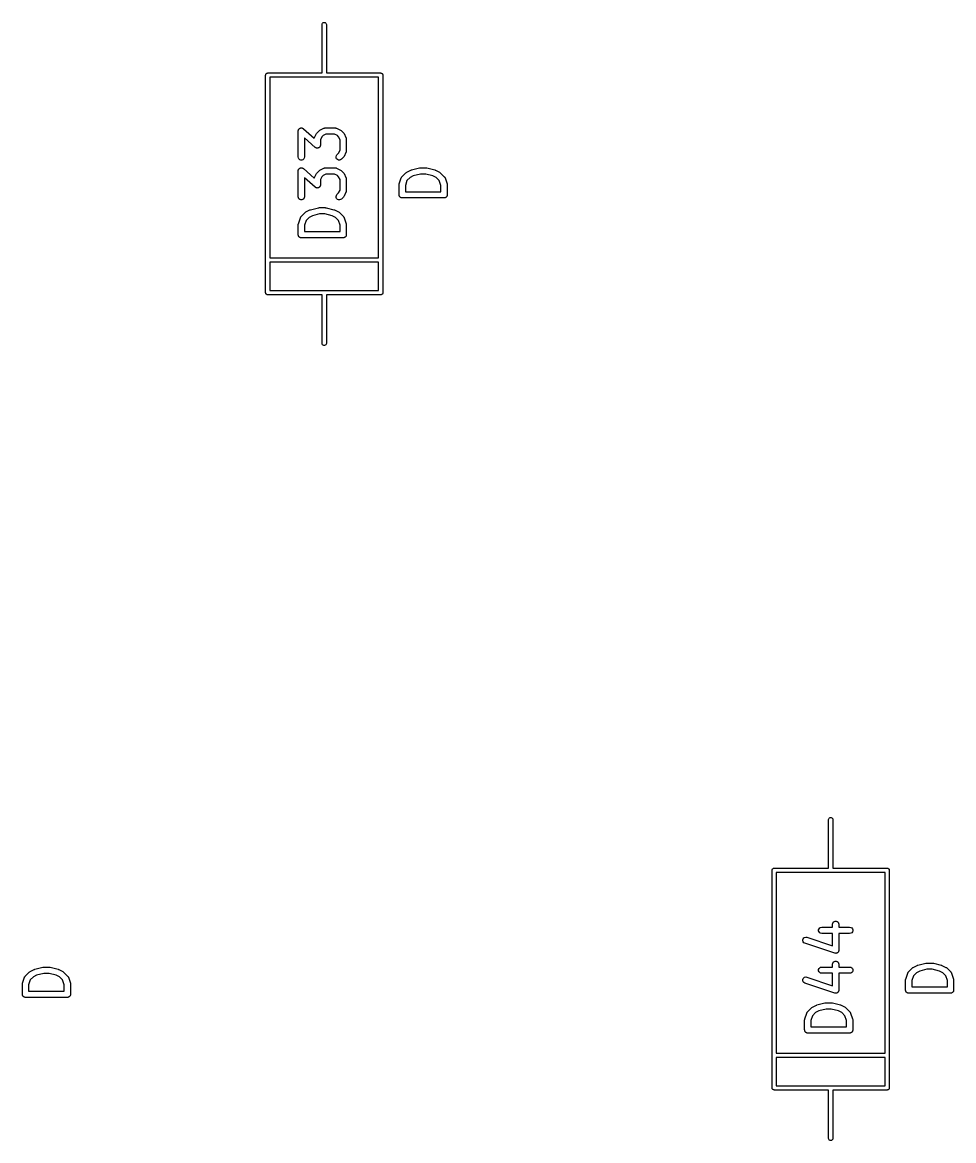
# Model space of a CAD drawing. Extents: x 39 to 139, y -131 to -25.
# Drawn here: x 90.19 to 112.44, y -131.05 to -104.33 of the extents above; entities that cross this region are included whole.
import ezdxf

# ---------------------------------------------------------------- set-up
doc = ezdxf.new("R2010")
doc.units = 0
doc.header["$MEASUREMENT"] = 0
doc.layers.add('BLACK', color=7, linetype='CONTINUOUS')

msp = doc.modelspace()

# ---------------------------------------------------------------- linework, layer by layer
at = {"layer": 'Black'}
for p, q in [((97.35, -104.38), (97.353, -104.363)), ((97.35, -105.54), (97.35, -104.38)), ((97.353, -104.363), (97.3617, -104.348)), ((97.3617, -104.348), (97.375, -104.337)), ((97.375, -104.337), (97.3913, -104.331)), ((97.3913, -104.331), (97.4087, -104.331)), ((97.4087, -104.331), (97.425, -104.337)), ((97.425, -104.337), (97.4383, -104.348)), ((97.4383, -104.348), (97.447, -104.363)), ((97.447, -104.363), (97.45, -104.38)), ((97.45, -104.38), (97.45, -105.54)), ((96, -105.59), (96.0008, -105.586)), ((96, -110.79), (96, -105.59)), ((96.0008, -105.581), (96.0023, -105.577)), ((96.0008, -105.586), (96.0008, -105.581)), ((96.0023, -105.577), (96.003, -105.573)), ((96.003, -105.573), (96.0052, -105.569)), ((96.0052, -105.569), (96.0067, -105.565)), ((96.0067, -105.565), (96.0095, -105.562)), ((96.0095, -105.562), (96.0117, -105.558)), ((96.0117, -105.558), (96.015, -105.555)), ((96.015, -105.555), (96.0179, -105.552)), ((96.0179, -105.552), (96.0216, -105.55)), ((96.0216, -105.55), (96.025, -105.547)), ((96.025, -105.547), (96.0291, -105.545)), ((96.0291, -105.545), (96.0329, -105.543)), ((96.0329, -105.543), (96.0372, -105.542)), ((96.0372, -105.542), (96.0413, -105.541)), ((96.0413, -105.541), (96.0457, -105.541)), ((96.0457, -105.541), (96.05, -105.54)), ((96.05, -105.54), (97.35, -105.54)), ((96.1, -105.64), (96.1, -109.96)), ((98.7, -105.64), (96.1, -105.64)), ((97.45, -105.54), (98.75, -105.54)), ((98.7, -109.96), (98.7, -105.64)), ((98.75, -105.54), (98.7543, -105.541)), ((98.7543, -105.541), (98.7587, -105.541)), ((98.7587, -105.541), (98.7628, -105.542)), ((98.7628, -105.542), (98.7671, -105.543)), ((98.7671, -105.543), (98.7709, -105.545)), ((98.7709, -105.545), (98.775, -105.547)), ((98.775, -105.547), (98.7784, -105.55)), ((98.7784, -105.55), (98.7821, -105.552)), ((98.7821, -105.552), (98.785, -105.555)), ((98.785, -105.555), (98.7883, -105.558)), ((98.7883, -105.558), (98.7905, -105.562)), ((98.7905, -105.562), (98.7933, -105.565)), ((98.7933, -105.565), (98.7948, -105.569)), ((98.7948, -105.569), (98.797, -105.573)), ((98.797, -105.573), (98.7977, -105.577)), ((98.7977, -105.577), (98.7992, -105.581)), ((98.7992, -105.581), (98.7992, -105.586)), ((98.7992, -105.586), (98.8, -105.59)), ((98.8, -105.59), (98.8, -110.79)), ((96.8005, -106.875), (96.8054, -106.87)), ((96.8054, -106.87), (96.8104, -106.867)), ((96.8104, -106.867), (96.8149, -106.863)), ((96.8149, -106.863), (96.8218, -106.861)), ((96.8218, -106.861), (96.8282, -106.857)), ((96.8282, -106.857), (96.8339, -106.856)), ((96.8339, -106.856), (96.8394, -106.854)), ((96.8394, -106.854), (96.8467, -106.854)), ((96.8467, -106.854), (96.8539, -106.853)), ((96.8539, -106.853), (96.8596, -106.854)), ((96.8596, -106.854), (96.8654, -106.854)), ((96.8654, -106.854), (96.8723, -106.857)), ((96.8723, -106.857), (96.8795, -106.858)), ((96.8795, -106.858), (96.8844, -106.861)), ((96.8844, -106.861), (96.8899, -106.863)), ((96.8899, -106.863), (96.8955, -106.868)), ((96.8955, -106.868), (96.9018, -106.872)), ((96.9018, -106.872), (97.1618, -107.099)), ((97.295, -106.909), (97.3903, -106.861)), ((97.3903, -106.861), (97.3944, -106.86)), ((97.3944, -106.86), (97.3982, -106.858)), ((97.3982, -106.858), (97.4068, -106.856)), ((97.4068, -106.856), (97.4152, -106.854)), ((97.4152, -106.854), (97.4196, -106.854)), ((97.4196, -106.854), (97.4238, -106.853)), ((97.4238, -106.853), (97.6619, -106.853)), ((97.6619, -106.853), (97.6662, -106.854)), ((97.6662, -106.854), (97.6705, -106.854)), ((97.6705, -106.854), (97.6789, -106.856)), ((97.6789, -106.856), (97.6876, -106.858)), ((97.6876, -106.858), (97.6913, -106.86)), ((97.6913, -106.86), (97.6954, -106.861)), ((97.6954, -106.861), (97.7907, -106.909)), ((96.7774, -106.928), (96.7787, -106.921)), ((96.7774, -107.547), (96.7774, -106.928)), ((96.7787, -106.921), (96.7788, -106.914)), ((96.7788, -106.914), (96.7809, -106.908)), ((96.7809, -106.908), (96.7819, -106.902)), ((96.7819, -106.902), (96.7856, -106.896)), ((96.7856, -106.896), (96.7882, -106.889)), ((96.7882, -106.889), (96.792, -106.885)), ((96.792, -106.885), (96.7949, -106.88)), ((96.7949, -106.88), (96.8005, -106.875)), ((97.1839, -107.318), (96.9274, -107.093)), ((96.9274, -107.093), (96.9274, -107.547)), ((97.1618, -107.099), (97.1629, -107.093)), ((97.1629, -107.093), (97.165, -107.089)), ((97.165, -107.089), (97.1663, -107.085)), ((97.1663, -107.085), (97.2139, -106.99)), ((97.2139, -106.99), (97.221, -106.98)), ((97.221, -106.98), (97.2279, -106.97)), ((97.2279, -106.97), (97.2755, -106.923)), ((97.2755, -106.923), (97.2854, -106.916)), ((97.2854, -106.916), (97.295, -106.909)), ((97.3426, -107.068), (97.3083, -107.136)), ((97.3083, -107.136), (97.3083, -107.261)), ((97.373, -107.037), (97.3426, -107.068)), ((97.4415, -107.003), (97.373, -107.037)), ((97.6442, -107.003), (97.4415, -107.003)), ((97.7127, -107.037), (97.6442, -107.003)), ((97.7431, -107.068), (97.7127, -107.037)), ((97.7774, -107.136), (97.7431, -107.068)), ((97.7774, -107.387), (97.7774, -107.136)), ((97.7907, -106.909), (97.8003, -106.916)), ((97.8003, -106.916), (97.8102, -106.923)), ((97.8102, -106.923), (97.8578, -106.97)), ((97.8578, -106.97), (97.8647, -106.98)), ((97.8647, -106.98), (97.8718, -106.99)), ((97.8718, -106.99), (97.9195, -107.085)), ((97.9195, -107.085), (97.9207, -107.089)), ((97.9207, -107.089), (97.9229, -107.093)), ((97.9229, -107.093), (97.9244, -107.102)), ((97.9244, -107.102), (97.9269, -107.11)), ((97.9269, -107.11), (97.9266, -107.114)), ((97.9266, -107.114), (97.9274, -107.119)), ((97.9274, -107.119), (97.9274, -107.404)), ((97.1902, -107.322), (97.1839, -107.318)), ((97.1958, -107.326), (97.1902, -107.322)), ((97.2013, -107.328), (97.1958, -107.326)), ((97.2062, -107.331), (97.2013, -107.328)), ((97.2134, -107.333), (97.2062, -107.331)), ((97.2203, -107.335), (97.2134, -107.333)), ((97.2261, -107.335), (97.2203, -107.335)), ((97.2318, -107.336), (97.2261, -107.335)), ((97.239, -107.335), (97.2318, -107.336)), ((97.2464, -107.335), (97.239, -107.335)), ((97.2518, -107.333), (97.2464, -107.335)), ((97.2575, -107.332), (97.2518, -107.333)), ((97.2639, -107.329), (97.2575, -107.332)), ((97.2708, -107.326), (97.2639, -107.329)), ((97.2753, -107.323), (97.2708, -107.326)), ((97.2803, -107.32), (97.2753, -107.323)), ((97.2852, -107.314), (97.2803, -107.32)), ((97.2908, -107.31), (97.2852, -107.314)), ((97.2937, -107.305), (97.2908, -107.31)), ((97.2975, -107.3), (97.2937, -107.305)), ((97.3001, -107.293), (97.2975, -107.3)), ((97.3038, -107.287), (97.3001, -107.293)), ((97.3048, -107.281), (97.3038, -107.287)), ((97.3069, -107.276), (97.3048, -107.281)), ((97.3071, -107.269), (97.3069, -107.276)), ((97.3083, -107.261), (97.3071, -107.269)), ((97.7431, -107.455), (97.7774, -107.387)), ((97.9274, -107.404), (97.9266, -107.409)), ((96.7819, -107.573), (96.7774, -107.547)), ((96.7949, -107.595), (96.7819, -107.573)), ((96.8149, -107.612), (96.7949, -107.595)), ((96.8394, -107.621), (96.8149, -107.612)), ((96.8654, -107.621), (96.8394, -107.621)), ((96.8899, -107.612), (96.8654, -107.621)), ((96.9098, -107.595), (96.8899, -107.612)), ((96.9229, -107.573), (96.9098, -107.595)), ((96.9274, -107.547), (96.9229, -107.573)), ((97.6824, -107.541), (97.6892, -107.515)), ((97.6847, -107.567), (97.6824, -107.541)), ((97.6957, -107.59), (97.6847, -107.567)), ((97.6892, -107.515), (97.7041, -107.494)), ((97.7141, -107.609), (97.6957, -107.59)), ((97.7041, -107.494), (97.7431, -107.455)), ((97.7377, -107.62), (97.7141, -107.609)), ((97.7637, -107.622), (97.7377, -107.62)), ((97.7888, -107.615), (97.7637, -107.622)), ((97.8102, -107.6), (97.7888, -107.615)), ((97.8578, -107.553), (97.8102, -107.6)), ((97.8647, -107.543), (97.8578, -107.553)), ((97.8718, -107.533), (97.8647, -107.543)), ((97.9195, -107.438), (97.8718, -107.533)), ((97.9207, -107.434), (97.9195, -107.438)), ((97.9229, -107.43), (97.9207, -107.434)), ((97.9244, -107.421), (97.9229, -107.43)), ((97.9269, -107.413), (97.9244, -107.421)), ((97.9266, -107.409), (97.9269, -107.413)), ((96.7774, -107.88), (96.7787, -107.873)), ((96.7774, -108.5), (96.7774, -107.88)), ((96.7787, -107.873), (96.7788, -107.866)), ((96.7788, -107.866), (96.7809, -107.861)), ((96.7809, -107.861), (96.7819, -107.855)), ((96.7819, -107.855), (96.7856, -107.848)), ((96.7856, -107.848), (96.7882, -107.842)), ((96.7882, -107.842), (96.792, -107.837)), ((96.792, -107.837), (96.7949, -107.832)), ((96.7949, -107.832), (96.8005, -107.828)), ((96.8005, -107.828), (96.8054, -107.822)), ((96.8054, -107.822), (96.8104, -107.819)), ((96.8104, -107.819), (96.8149, -107.816)), ((96.8149, -107.816), (96.8218, -107.813)), ((96.8218, -107.813), (96.8282, -107.809)), ((96.8282, -107.809), (96.8339, -107.809)), ((96.8339, -107.809), (96.8394, -107.807)), ((96.8394, -107.807), (96.8467, -107.807)), ((96.8467, -107.807), (96.8539, -107.805)), ((96.8539, -107.805), (96.8596, -107.807)), ((96.8596, -107.807), (96.8654, -107.807)), ((96.8654, -107.807), (96.8723, -107.809)), ((96.8723, -107.809), (96.8795, -107.811)), ((96.8795, -107.811), (96.8844, -107.814)), ((96.8844, -107.814), (96.8899, -107.816)), ((96.8899, -107.816), (96.8955, -107.82)), ((96.8955, -107.82), (96.9018, -107.824)), ((96.9018, -107.824), (97.1618, -108.052)), ((97.2139, -107.942), (97.221, -107.933)), ((97.221, -107.933), (97.2279, -107.923)), ((97.2279, -107.923), (97.2755, -107.875)), ((97.2755, -107.875), (97.2854, -107.868)), ((97.2854, -107.868), (97.295, -107.861)), ((97.295, -107.861), (97.3903, -107.813)), ((97.3903, -107.813), (97.3944, -107.812)), ((97.3944, -107.812), (97.3982, -107.81)), ((97.3982, -107.81), (97.4068, -107.808)), ((97.4068, -107.808), (97.4152, -107.806)), ((97.4152, -107.806), (97.4196, -107.806)), ((97.4196, -107.806), (97.4238, -107.805)), ((97.4238, -107.805), (97.6619, -107.805)), ((97.6619, -107.805), (97.6662, -107.806)), ((97.6662, -107.806), (97.6705, -107.806)), ((97.6705, -107.806), (97.6789, -107.808)), ((97.6789, -107.808), (97.6876, -107.81)), ((97.6876, -107.81), (97.6913, -107.812)), ((97.6913, -107.812), (97.6954, -107.813)), ((97.6954, -107.813), (97.7907, -107.861)), ((97.7907, -107.861), (97.8003, -107.868)), ((97.8003, -107.868), (97.8102, -107.875)), ((97.8102, -107.875), (97.8578, -107.923)), ((97.8578, -107.923), (97.8647, -107.933)), ((97.8647, -107.933), (97.8718, -107.942)), ((99.257, -108.018), (99.3522, -107.923)), ((99.3522, -107.923), (99.362, -107.916)), ((99.362, -107.916), (99.3717, -107.909)), ((99.3717, -107.909), (99.4669, -107.861)), ((99.4669, -107.861), (99.4748, -107.859)), ((99.4748, -107.859), (99.4823, -107.855)), ((99.4823, -107.855), (99.6728, -107.808)), ((99.6728, -107.808), (99.6819, -107.807)), ((99.6819, -107.807), (99.691, -107.805)), ((99.691, -107.805), (99.8338, -107.805)), ((99.8338, -107.805), (99.8428, -107.807)), ((99.8428, -107.807), (99.852, -107.808)), ((99.852, -107.808), (100.042, -107.855)), ((100.042, -107.855), (100.05, -107.859)), ((100.05, -107.859), (100.058, -107.861)), ((100.058, -107.861), (100.153, -107.909)), ((100.153, -107.909), (100.163, -107.916)), ((100.163, -107.916), (100.173, -107.923)), ((100.173, -107.923), (100.268, -108.018)), ((97.1839, -108.27), (96.9274, -108.046)), ((96.9274, -108.046), (96.9274, -108.5)), ((97.1618, -108.052), (97.1629, -108.045)), ((97.1629, -108.045), (97.165, -108.042)), ((97.165, -108.042), (97.1663, -108.037)), ((97.1663, -108.037), (97.2139, -107.942)), ((97.3426, -108.02), (97.3083, -108.089)), ((97.3083, -108.089), (97.3083, -108.214)), ((97.373, -107.99), (97.3426, -108.02)), ((97.4415, -107.955), (97.373, -107.99)), ((97.6442, -107.955), (97.4415, -107.955)), ((97.7127, -107.99), (97.6442, -107.955)), ((97.7431, -108.02), (97.7127, -107.99)), ((97.7774, -108.089), (97.7431, -108.02)), ((97.7774, -108.339), (97.7774, -108.089)), ((97.8718, -107.942), (97.9195, -108.037)), ((97.9195, -108.037), (97.9207, -108.042)), ((97.9207, -108.042), (97.9229, -108.045)), ((97.9229, -108.045), (97.9244, -108.054)), ((97.9244, -108.054), (97.9269, -108.062)), ((97.9269, -108.062), (97.9266, -108.067)), ((97.9266, -108.067), (97.9274, -108.071)), ((97.9274, -108.071), (97.9274, -108.357)), ((99.1874, -108.214), (99.1895, -108.202)), ((99.1895, -108.202), (99.1912, -108.19)), ((99.1912, -108.19), (99.2388, -108.047)), ((99.2388, -108.047), (99.2409, -108.043)), ((99.2409, -108.043), (99.242, -108.039)), ((99.242, -108.039), (99.2471, -108.032)), ((99.2471, -108.032), (99.2513, -108.024)), ((99.2513, -108.024), (99.2545, -108.021)), ((99.2545, -108.021), (99.257, -108.018)), ((99.3756, -108.111), (99.3374, -108.226)), ((99.4497, -108.037), (99.3756, -108.111)), ((99.5267, -107.999), (99.4497, -108.037)), ((99.7002, -107.955), (99.5267, -107.999)), ((99.8246, -107.955), (99.7002, -107.955)), ((99.9981, -107.999), (99.8246, -107.955)), ((100.075, -108.037), (99.9981, -107.999)), ((100.149, -108.111), (100.075, -108.037)), ((100.187, -108.226), (100.149, -108.111)), ((100.268, -108.018), (100.27, -108.021)), ((100.27, -108.021), (100.274, -108.024)), ((100.274, -108.024), (100.278, -108.032)), ((100.278, -108.032), (100.283, -108.039)), ((100.283, -108.039), (100.284, -108.043)), ((100.284, -108.043), (100.286, -108.047)), ((100.286, -108.047), (100.334, -108.19)), ((100.334, -108.19), (100.335, -108.202)), ((100.335, -108.202), (100.337, -108.214)), ((97.1902, -108.274), (97.1839, -108.27)), ((97.1958, -108.279), (97.1902, -108.274)), ((97.2013, -108.281), (97.1958, -108.279)), ((97.2062, -108.284), (97.2013, -108.281)), ((97.2134, -108.285), (97.2062, -108.284)), ((97.2203, -108.288), (97.2134, -108.285)), ((97.2261, -108.288), (97.2203, -108.288)), ((97.2318, -108.289), (97.2261, -108.288)), ((97.239, -108.288), (97.2318, -108.289)), ((97.2464, -108.288), (97.239, -108.288)), ((97.2518, -108.286), (97.2464, -108.288)), ((97.2575, -108.285), (97.2518, -108.286)), ((97.2639, -108.281), (97.2575, -108.285)), ((97.2708, -108.279), (97.2639, -108.281)), ((97.2753, -108.275), (97.2708, -108.279)), ((97.2803, -108.272), (97.2753, -108.275)), ((97.2852, -108.267), (97.2803, -108.272)), ((97.2908, -108.262), (97.2852, -108.267)), ((97.2937, -108.257), (97.2908, -108.262)), ((97.2975, -108.253), (97.2937, -108.257)), ((97.3001, -108.246), (97.2975, -108.253)), ((97.3038, -108.239), (97.3001, -108.246)), ((97.3048, -108.234), (97.3038, -108.239)), ((97.3069, -108.228), (97.3048, -108.234)), ((97.3071, -108.221), (97.3069, -108.228)), ((97.3083, -108.214), (97.3071, -108.221)), ((97.6824, -108.493), (97.6892, -108.468)), ((97.6892, -108.468), (97.7041, -108.446)), ((97.7041, -108.446), (97.7431, -108.407)), ((97.7431, -108.407), (97.7774, -108.339)), ((97.9195, -108.39), (97.8718, -108.485)), ((97.9207, -108.386), (97.9195, -108.39)), ((97.9229, -108.382), (97.9207, -108.386)), ((97.9244, -108.374), (97.9229, -108.382)), ((97.9269, -108.365), (97.9244, -108.374)), ((97.9274, -108.357), (97.9266, -108.361)), ((97.9266, -108.361), (97.9269, -108.365)), ((99.1874, -108.452), (99.1874, -108.214)), ((99.1885, -108.458), (99.1874, -108.452)), ((99.1885, -108.465), (99.1885, -108.458)), ((99.1908, -108.471), (99.1885, -108.465)), ((99.1919, -108.478), (99.1908, -108.471)), ((99.3374, -108.226), (99.3374, -108.377)), ((99.3374, -108.377), (100.187, -108.377)), ((100.187, -108.377), (100.187, -108.226)), ((100.334, -108.471), (100.333, -108.478)), ((100.336, -108.465), (100.334, -108.471)), ((100.337, -108.452), (100.336, -108.458)), ((100.336, -108.458), (100.336, -108.465)), ((100.337, -108.214), (100.337, -108.452)), ((96.7819, -108.525), (96.7774, -108.5)), ((96.7949, -108.548), (96.7819, -108.525)), ((96.8149, -108.564), (96.7949, -108.548)), ((96.8394, -108.573), (96.8149, -108.564)), ((96.8654, -108.573), (96.8394, -108.573)), ((96.8899, -108.564), (96.8654, -108.573)), ((96.9098, -108.548), (96.8899, -108.564)), ((96.9229, -108.525), (96.9098, -108.548)), ((96.9274, -108.5), (96.9229, -108.525)), ((97.6847, -108.519), (97.6824, -108.493)), ((97.6957, -108.543), (97.6847, -108.519)), ((97.7141, -108.561), (97.6957, -108.543)), ((97.7377, -108.572), (97.7141, -108.561)), ((97.7637, -108.574), (97.7377, -108.572)), ((97.7888, -108.567), (97.7637, -108.574)), ((97.8102, -108.553), (97.7888, -108.567)), ((97.8578, -108.505), (97.8102, -108.553)), ((97.8647, -108.495), (97.8578, -108.505)), ((97.8718, -108.485), (97.8647, -108.495)), ((99.1952, -108.483), (99.1919, -108.478)), ((99.1974, -108.489), (99.1952, -108.483)), ((99.2016, -108.494), (99.1974, -108.489)), ((99.2049, -108.5), (99.2016, -108.494)), ((99.21, -108.504), (99.2049, -108.5)), ((99.2142, -108.509), (99.21, -108.504)), ((99.2199, -108.513), (99.2142, -108.509)), ((99.2249, -108.517), (99.2199, -108.513)), ((99.231, -108.519), (99.2249, -108.517)), ((99.2367, -108.522), (99.231, -108.519)), ((99.2432, -108.524), (99.2367, -108.522)), ((99.2494, -108.526), (99.2432, -108.524)), ((99.2559, -108.526), (99.2494, -108.526)), ((99.2624, -108.527), (99.2559, -108.526)), ((100.262, -108.527), (99.2624, -108.527)), ((100.269, -108.526), (100.262, -108.527)), ((100.275, -108.526), (100.269, -108.526)), ((100.282, -108.524), (100.275, -108.526)), ((100.288, -108.522), (100.282, -108.524)), ((100.294, -108.519), (100.288, -108.522)), ((100.3, -108.517), (100.294, -108.519)), ((100.305, -108.513), (100.3, -108.517)), ((100.311, -108.509), (100.305, -108.513)), ((100.315, -108.504), (100.311, -108.509)), ((100.32, -108.5), (100.315, -108.504)), ((100.323, -108.494), (100.32, -108.5)), ((100.327, -108.489), (100.323, -108.494)), ((100.33, -108.483), (100.327, -108.489)), ((100.333, -108.478), (100.33, -108.483)), ((96.7812, -109.142), (96.8288, -109)), ((96.8288, -109), (96.8309, -108.996)), ((96.8309, -108.996), (96.832, -108.992)), ((96.832, -108.992), (96.8371, -108.984)), ((96.8371, -108.984), (96.8413, -108.977)), ((96.8413, -108.977), (96.8445, -108.974)), ((96.8445, -108.974), (96.847, -108.97)), ((96.847, -108.97), (96.9422, -108.875)), ((96.9422, -108.875), (96.952, -108.868)), ((96.952, -108.868), (96.9617, -108.861)), ((96.9617, -108.861), (97.0569, -108.813)), ((97.0397, -108.99), (96.9656, -109.064)), ((97.1167, -108.951), (97.0397, -108.99)), ((97.0569, -108.813), (97.0648, -108.811)), ((97.0648, -108.811), (97.0723, -108.808)), ((97.0723, -108.808), (97.2628, -108.76)), ((97.2902, -108.908), (97.1167, -108.951)), ((97.2628, -108.76), (97.2719, -108.759)), ((97.2719, -108.759), (97.281, -108.758)), ((97.281, -108.758), (97.4238, -108.758)), ((97.4146, -108.908), (97.2902, -108.908)), ((97.5881, -108.951), (97.4146, -108.908)), ((97.4238, -108.758), (97.4328, -108.759)), ((97.4328, -108.759), (97.442, -108.76)), ((97.442, -108.76), (97.6325, -108.808)), ((97.6651, -108.99), (97.5881, -108.951)), ((97.6325, -108.808), (97.64, -108.811)), ((97.64, -108.811), (97.6478, -108.813)), ((97.6478, -108.813), (97.7431, -108.861)), ((97.7392, -109.064), (97.6651, -108.99)), ((97.7431, -108.861), (97.7527, -108.868)), ((97.7527, -108.868), (97.7626, -108.875)), ((97.7626, -108.875), (97.8578, -108.97)), ((97.8578, -108.97), (97.8603, -108.974)), ((97.8603, -108.974), (97.8635, -108.977)), ((97.8635, -108.977), (97.8677, -108.984)), ((97.8677, -108.984), (97.8727, -108.992)), ((97.8727, -108.992), (97.8739, -108.996)), ((97.8739, -108.996), (97.8759, -109)), ((97.8759, -109), (97.9235, -109.142)), ((96.7774, -109.166), (96.7795, -109.154)), ((96.7774, -109.404), (96.7774, -109.166)), ((96.7795, -109.154), (96.7812, -109.142)), ((96.9656, -109.064), (96.9274, -109.178)), ((96.9274, -109.178), (96.9274, -109.329)), ((97.7774, -109.178), (97.7392, -109.064)), ((97.7774, -109.329), (97.7774, -109.178)), ((97.9235, -109.142), (97.9253, -109.154)), ((97.9253, -109.154), (97.9274, -109.166)), ((97.9274, -109.166), (97.9274, -109.404)), ((96.7785, -109.411), (96.7774, -109.404)), ((96.7785, -109.417), (96.7785, -109.411)), ((96.7808, -109.423), (96.7785, -109.417)), ((96.7819, -109.43), (96.7808, -109.423)), ((96.7852, -109.436), (96.7819, -109.43)), ((96.7874, -109.442), (96.7852, -109.436)), ((96.7916, -109.447), (96.7874, -109.442)), ((96.7949, -109.452), (96.7916, -109.447)), ((96.8, -109.457), (96.7949, -109.452)), ((96.8042, -109.462), (96.8, -109.457)), ((96.8099, -109.465), (96.8042, -109.462)), ((96.8149, -109.469), (96.8099, -109.465)), ((96.821, -109.471), (96.8149, -109.469)), ((96.8267, -109.475), (96.821, -109.471)), ((96.8332, -109.476), (96.8267, -109.475)), ((96.8394, -109.478), (96.8332, -109.476)), ((96.8459, -109.478), (96.8394, -109.478)), ((96.8524, -109.479), (96.8459, -109.478)), ((97.8524, -109.479), (96.8524, -109.479)), ((96.9274, -109.329), (97.7774, -109.329)), ((97.8588, -109.478), (97.8524, -109.479)), ((97.8654, -109.478), (97.8588, -109.478)), ((97.8716, -109.476), (97.8654, -109.478)), ((97.878, -109.475), (97.8716, -109.476)), ((97.8837, -109.471), (97.878, -109.475)), ((97.8899, -109.469), (97.8837, -109.471)), ((97.8949, -109.465), (97.8899, -109.469)), ((97.9006, -109.462), (97.8949, -109.465)), ((97.9048, -109.457), (97.9006, -109.462)), ((97.9098, -109.452), (97.9048, -109.457)), ((97.9131, -109.447), (97.9098, -109.452)), ((97.9173, -109.442), (97.9131, -109.447)), ((97.9196, -109.436), (97.9173, -109.442)), ((97.9229, -109.43), (97.9196, -109.436)), ((97.924, -109.423), (97.9229, -109.43)), ((97.9262, -109.417), (97.924, -109.423)), ((97.9274, -109.404), (97.9262, -109.411)), ((97.9262, -109.411), (97.9262, -109.417)), ((96.1, -109.96), (98.7, -109.96)), ((96.1, -110.06), (96.1, -110.74)), ((98.7, -110.06), (96.1, -110.06)), ((98.7, -110.74), (98.7, -110.06)), ((96.0008, -110.794), (96, -110.79)), ((96.0008, -110.799), (96.0008, -110.794)), ((96.0023, -110.803), (96.0008, -110.799)), ((96.003, -110.807), (96.0023, -110.803)), ((96.0052, -110.811), (96.003, -110.807)), ((96.0067, -110.815), (96.0052, -110.811)), ((96.0095, -110.818), (96.0067, -110.815)), ((96.0117, -110.822), (96.0095, -110.818)), ((96.015, -110.825), (96.0117, -110.822)), ((96.0179, -110.828), (96.015, -110.825)), ((96.0216, -110.83), (96.0179, -110.828)), ((96.025, -110.833), (96.0216, -110.83)), ((96.0291, -110.835), (96.025, -110.833)), ((96.0329, -110.837), (96.0291, -110.835)), ((96.0372, -110.838), (96.0329, -110.837)), ((96.0413, -110.839), (96.0372, -110.838)), ((96.0457, -110.839), (96.0413, -110.839)), ((96.05, -110.84), (96.0457, -110.839)), ((97.35, -110.84), (96.05, -110.84)), ((96.1, -110.74), (98.7, -110.74)), ((97.35, -112), (97.35, -110.84)), ((98.75, -110.84), (97.45, -110.84)), ((97.45, -110.84), (97.45, -112)), ((98.7543, -110.839), (98.75, -110.84)), ((98.7587, -110.839), (98.7543, -110.839)), ((98.7628, -110.838), (98.7587, -110.839)), ((98.7671, -110.837), (98.7628, -110.838)), ((98.7709, -110.835), (98.7671, -110.837)), ((98.775, -110.833), (98.7709, -110.835)), ((98.7784, -110.83), (98.775, -110.833)), ((98.7821, -110.828), (98.7784, -110.83)), ((98.785, -110.825), (98.7821, -110.828)), ((98.7883, -110.822), (98.785, -110.825)), ((98.7905, -110.818), (98.7883, -110.822)), ((98.7933, -110.815), (98.7905, -110.818)), ((98.7948, -110.811), (98.7933, -110.815)), ((98.797, -110.807), (98.7948, -110.811)), ((98.7977, -110.803), (98.797, -110.807)), ((98.7992, -110.799), (98.7977, -110.803)), ((98.8, -110.79), (98.7992, -110.794)), ((98.7992, -110.794), (98.7992, -110.799)), ((97.353, -112.017), (97.35, -112)), ((97.3617, -112.032), (97.353, -112.017)), ((97.375, -112.043), (97.3617, -112.032)), ((97.3913, -112.049), (97.375, -112.043)), ((97.4087, -112.049), (97.3913, -112.049)), ((97.425, -112.043), (97.4087, -112.049)), ((97.4383, -112.032), (97.425, -112.043)), ((97.447, -112.017), (97.4383, -112.032)), ((97.45, -112), (97.447, -112.017)), ((109.45, -123.38), (109.453, -123.363)), ((109.45, -124.54), (109.45, -123.38)), ((109.453, -123.363), (109.462, -123.348)), ((109.462, -123.348), (109.475, -123.337)), ((109.475, -123.337), (109.491, -123.331)), ((109.491, -123.331), (109.509, -123.331)), ((109.509, -123.331), (109.525, -123.337)), ((109.525, -123.337), (109.538, -123.348)), ((109.538, -123.348), (109.547, -123.363)), ((109.547, -123.363), (109.55, -123.38)), ((109.55, -123.38), (109.55, -124.54)), ((108.1, -124.59), (108.101, -124.586)), ((108.1, -129.79), (108.1, -124.59)), ((108.101, -124.581), (108.102, -124.577)), ((108.101, -124.586), (108.101, -124.581)), ((108.102, -124.577), (108.103, -124.573)), ((108.103, -124.573), (108.105, -124.569)), ((108.105, -124.569), (108.107, -124.565)), ((108.107, -124.565), (108.11, -124.562)), ((108.11, -124.562), (108.112, -124.558)), ((108.112, -124.558), (108.115, -124.555)), ((108.115, -124.555), (108.118, -124.552)), ((108.118, -124.552), (108.122, -124.55)), ((108.122, -124.55), (108.125, -124.547)), ((108.125, -124.547), (108.129, -124.545)), ((108.129, -124.545), (108.133, -124.543)), ((108.133, -124.543), (108.137, -124.542)), ((108.137, -124.542), (108.141, -124.541)), ((108.141, -124.541), (108.146, -124.541)), ((108.146, -124.541), (108.15, -124.54)), ((108.15, -124.54), (109.45, -124.54)), ((108.2, -124.64), (108.2, -128.96)), ((110.8, -124.64), (108.2, -124.64)), ((109.55, -124.54), (110.85, -124.54)), ((110.8, -128.96), (110.8, -124.64)), ((110.85, -124.54), (110.854, -124.541)), ((110.854, -124.541), (110.859, -124.541)), ((110.859, -124.541), (110.863, -124.542)), ((110.863, -124.542), (110.867, -124.543)), ((110.867, -124.543), (110.871, -124.545)), ((110.871, -124.545), (110.875, -124.547)), ((110.875, -124.547), (110.878, -124.55)), ((110.878, -124.55), (110.882, -124.552)), ((110.882, -124.552), (110.885, -124.555)), ((110.885, -124.555), (110.888, -124.558)), ((110.888, -124.558), (110.89, -124.562)), ((110.89, -124.562), (110.893, -124.565)), ((110.893, -124.565), (110.895, -124.569)), ((110.895, -124.569), (110.897, -124.573)), ((110.897, -124.573), (110.898, -124.577)), ((110.898, -124.577), (110.899, -124.581)), ((110.899, -124.581), (110.899, -124.586)), ((110.899, -124.586), (110.9, -124.59)), ((110.9, -124.59), (110.9, -129.79)), ((109.549, -125.855), (109.562, -125.832)), ((109.562, -125.832), (109.582, -125.816)), ((109.582, -125.816), (109.606, -125.807)), ((109.606, -125.807), (109.632, -125.807)), ((109.632, -125.807), (109.657, -125.816)), ((109.657, -125.816), (109.677, -125.832)), ((109.677, -125.832), (109.69, -125.855)), ((109.212, -126.01), (109.221, -125.986)), ((109.212, -126.036), (109.212, -126.01)), ((109.221, -126.061), (109.212, -126.036)), ((109.221, -125.986), (109.238, -125.966)), ((109.238, -126.081), (109.221, -126.061)), ((109.238, -125.966), (109.26, -125.953)), ((109.26, -126.094), (109.238, -126.081)), ((109.26, -125.953), (109.286, -125.948)), ((109.286, -126.098), (109.26, -126.094)), ((109.286, -125.948), (109.544, -125.948)), ((109.544, -126.098), (109.286, -126.098)), ((109.544, -125.88), (109.549, -125.855)), ((109.544, -125.948), (109.544, -125.88)), ((109.544, -126.395), (109.544, -126.098)), ((109.69, -125.855), (109.694, -125.88)), ((109.694, -125.88), (109.694, -125.948)), ((109.694, -125.948), (109.952, -125.948)), ((109.952, -126.098), (109.694, -126.098)), ((109.694, -126.098), (109.694, -126.5)), ((109.952, -125.948), (109.978, -125.953)), ((109.978, -126.094), (109.952, -126.098)), ((109.978, -125.953), (110.001, -125.966)), ((110.001, -126.081), (109.978, -126.094)), ((110.001, -125.966), (110.017, -125.986)), ((110.017, -126.061), (110.001, -126.081)), ((110.017, -125.986), (110.026, -126.01)), ((110.026, -126.036), (110.017, -126.061)), ((110.026, -126.01), (110.026, -126.036)), ((108.831, -126.25), (108.839, -126.226)), ((108.831, -126.276), (108.831, -126.25)), ((108.841, -126.301), (108.831, -126.276)), ((108.839, -126.226), (108.855, -126.205)), ((108.858, -126.32), (108.841, -126.301)), ((108.855, -126.205), (108.877, -126.192)), ((108.881, -126.333), (108.858, -126.32)), ((108.877, -126.192), (108.903, -126.186)), ((109.595, -126.571), (108.881, -126.333)), ((108.903, -126.186), (108.928, -126.19)), ((108.928, -126.19), (109.544, -126.395)), ((109.601, -126.571), (109.595, -126.571)), ((109.606, -126.573), (109.601, -126.571)), ((109.614, -126.573), (109.606, -126.573)), ((109.621, -126.574), (109.614, -126.573)), ((109.627, -126.573), (109.621, -126.574)), ((109.632, -126.573), (109.627, -126.573)), ((109.639, -126.571), (109.632, -126.573)), ((109.647, -126.569), (109.639, -126.571)), ((109.651, -126.566), (109.647, -126.569)), ((109.657, -126.564), (109.651, -126.566)), ((109.662, -126.56), (109.657, -126.564)), ((109.669, -126.556), (109.662, -126.56)), ((109.672, -126.551), (109.669, -126.556)), ((109.677, -126.548), (109.672, -126.551)), ((109.68, -126.541), (109.677, -126.548)), ((109.685, -126.535), (109.68, -126.541)), ((109.687, -126.53), (109.685, -126.535)), ((109.69, -126.525), (109.687, -126.53)), ((109.691, -126.518), (109.69, -126.525)), ((109.693, -126.511), (109.691, -126.518)), ((109.694, -126.5), (109.693, -126.505)), ((109.693, -126.505), (109.693, -126.511)), ((90.4823, -126.955), (90.6728, -126.908)), ((90.6728, -126.908), (90.6819, -126.907)), ((90.6819, -126.907), (90.691, -126.905)), ((90.691, -126.905), (90.8338, -126.905)), ((90.8338, -126.905), (90.8428, -126.907)), ((90.8428, -126.907), (90.852, -126.908)), ((90.852, -126.908), (91.0425, -126.955)), ((109.238, -126.918), (109.26, -126.905)), ((109.26, -126.905), (109.286, -126.901)), ((109.286, -126.901), (109.544, -126.901)), ((109.544, -126.833), (109.549, -126.807)), ((109.544, -126.901), (109.544, -126.833)), ((109.549, -126.807), (109.562, -126.785)), ((109.562, -126.785), (109.582, -126.768)), ((109.582, -126.768), (109.606, -126.759)), ((109.606, -126.759), (109.632, -126.759)), ((109.632, -126.759), (109.657, -126.768)), ((109.657, -126.768), (109.677, -126.785)), ((109.677, -126.785), (109.69, -126.807)), ((109.69, -126.807), (109.694, -126.833)), ((109.694, -126.833), (109.694, -126.901)), ((109.694, -126.901), (109.952, -126.901)), ((109.952, -126.901), (109.978, -126.905)), ((109.978, -126.905), (110.001, -126.918)), ((111.462, -126.916), (111.472, -126.909)), ((111.472, -126.909), (111.567, -126.861)), ((111.567, -126.861), (111.575, -126.859)), ((111.575, -126.859), (111.582, -126.855)), ((111.582, -126.855), (111.773, -126.808)), ((111.773, -126.808), (111.782, -126.807)), ((111.782, -126.807), (111.791, -126.805)), ((111.791, -126.805), (111.934, -126.805)), ((111.934, -126.805), (111.943, -126.807)), ((111.943, -126.807), (111.952, -126.808)), ((111.952, -126.808), (112.142, -126.855)), ((112.142, -126.855), (112.15, -126.859)), ((112.15, -126.859), (112.158, -126.861)), ((112.158, -126.861), (112.253, -126.909)), ((112.253, -126.909), (112.263, -126.916)), ((90.1912, -127.29), (90.2388, -127.147)), ((90.2388, -127.147), (90.2409, -127.143)), ((90.2409, -127.143), (90.242, -127.139)), ((90.242, -127.139), (90.2471, -127.132)), ((90.2471, -127.132), (90.2513, -127.124)), ((90.2513, -127.124), (90.2545, -127.121)), ((90.2545, -127.121), (90.257, -127.118)), ((90.257, -127.118), (90.3522, -127.023)), ((90.3522, -127.023), (90.362, -127.016)), ((90.362, -127.016), (90.3717, -127.009)), ((90.3717, -127.009), (90.4669, -126.961)), ((90.4497, -127.137), (90.3756, -127.211)), ((90.5267, -127.099), (90.4497, -127.137)), ((90.4669, -126.961), (90.4748, -126.959)), ((90.4748, -126.959), (90.4823, -126.955)), ((90.7002, -127.055), (90.5267, -127.099)), ((90.8246, -127.055), (90.7002, -127.055)), ((90.9981, -127.099), (90.8246, -127.055)), ((91.0751, -127.137), (90.9981, -127.099)), ((91.0425, -126.955), (91.05, -126.959)), ((91.05, -126.959), (91.0578, -126.961)), ((91.0578, -126.961), (91.1531, -127.009)), ((91.1492, -127.211), (91.0751, -127.137)), ((91.1531, -127.009), (91.1627, -127.016)), ((91.1627, -127.016), (91.1726, -127.023)), ((91.1726, -127.023), (91.2678, -127.118)), ((91.2678, -127.118), (91.2703, -127.121)), ((91.2703, -127.121), (91.2735, -127.124)), ((91.2735, -127.124), (91.2777, -127.132)), ((91.2777, -127.132), (91.2827, -127.139)), ((91.2827, -127.139), (91.2839, -127.143)), ((91.2839, -127.143), (91.2859, -127.147)), ((91.2859, -127.147), (91.3335, -127.29)), ((108.839, -127.178), (108.855, -127.158)), ((108.855, -127.158), (108.877, -127.144)), ((108.877, -127.144), (108.903, -127.139)), ((108.903, -127.139), (108.928, -127.143)), ((108.928, -127.143), (109.544, -127.348)), ((109.212, -126.963), (109.221, -126.938)), ((109.212, -126.989), (109.212, -126.963)), ((109.221, -127.013), (109.212, -126.989)), ((109.221, -126.938), (109.238, -126.918)), ((109.238, -127.033), (109.221, -127.013)), ((109.26, -127.046), (109.238, -127.033)), ((109.286, -127.051), (109.26, -127.046)), ((109.544, -127.051), (109.286, -127.051)), ((109.544, -127.348), (109.544, -127.051)), ((109.952, -127.051), (109.694, -127.051)), ((109.694, -127.051), (109.694, -127.452)), ((109.978, -127.046), (109.952, -127.051)), ((110.001, -127.033), (109.978, -127.046)), ((110.001, -126.918), (110.017, -126.938)), ((110.017, -127.013), (110.001, -127.033)), ((110.017, -126.938), (110.026, -126.963)), ((110.026, -126.989), (110.017, -127.013)), ((110.026, -126.963), (110.026, -126.989)), ((111.291, -127.19), (111.339, -127.047)), ((111.339, -127.047), (111.341, -127.043)), ((111.341, -127.043), (111.342, -127.039)), ((111.342, -127.039), (111.347, -127.032)), ((111.347, -127.032), (111.351, -127.024)), ((111.351, -127.024), (111.354, -127.021)), ((111.354, -127.021), (111.357, -127.018)), ((111.357, -127.018), (111.452, -126.923)), ((111.476, -127.111), (111.437, -127.226)), ((111.452, -126.923), (111.462, -126.916)), ((111.55, -127.037), (111.476, -127.111)), ((111.627, -126.999), (111.55, -127.037)), ((111.8, -126.955), (111.627, -126.999)), ((111.925, -126.955), (111.8, -126.955)), ((112.098, -126.999), (111.925, -126.955)), ((112.175, -127.037), (112.098, -126.999)), ((112.249, -127.111), (112.175, -127.037)), ((112.287, -127.226), (112.249, -127.111)), ((112.263, -126.916), (112.273, -126.923)), ((112.273, -126.923), (112.368, -127.018)), ((112.368, -127.018), (112.37, -127.021)), ((112.37, -127.021), (112.374, -127.024)), ((112.374, -127.024), (112.378, -127.032)), ((112.378, -127.032), (112.383, -127.039)), ((112.383, -127.039), (112.384, -127.043)), ((112.384, -127.043), (112.386, -127.047)), ((112.386, -127.047), (112.434, -127.19)), ((90.1874, -127.314), (90.1895, -127.302)), ((90.1874, -127.552), (90.1874, -127.314)), ((90.1895, -127.302), (90.1912, -127.29)), ((90.3756, -127.211), (90.3374, -127.326)), ((90.3374, -127.326), (90.3374, -127.477)), ((91.1874, -127.326), (91.1492, -127.211)), ((91.1874, -127.477), (91.1874, -127.326)), ((91.3335, -127.29), (91.3353, -127.302)), ((91.3353, -127.302), (91.3374, -127.314)), ((91.3374, -127.314), (91.3374, -127.552)), ((108.831, -127.203), (108.839, -127.178)), ((108.831, -127.229), (108.831, -127.203)), ((108.841, -127.253), (108.831, -127.229)), ((108.858, -127.273), (108.841, -127.253)), ((108.881, -127.285), (108.858, -127.273)), ((109.595, -127.523), (108.881, -127.285)), ((111.287, -127.214), (111.289, -127.202)), ((111.287, -127.452), (111.287, -127.214)), ((111.289, -127.202), (111.291, -127.19)), ((111.437, -127.226), (111.437, -127.377)), ((111.437, -127.377), (112.287, -127.377)), ((112.287, -127.377), (112.287, -127.226)), ((112.434, -127.19), (112.435, -127.202)), ((112.435, -127.202), (112.437, -127.214)), ((112.437, -127.214), (112.437, -127.452)), ((90.1885, -127.558), (90.1874, -127.552)), ((90.1885, -127.565), (90.1885, -127.558)), ((90.1908, -127.571), (90.1885, -127.565)), ((90.1919, -127.578), (90.1908, -127.571)), ((90.1952, -127.583), (90.1919, -127.578)), ((90.1974, -127.589), (90.1952, -127.583)), ((90.2016, -127.594), (90.1974, -127.589)), ((90.2049, -127.6), (90.2016, -127.594)), ((90.21, -127.604), (90.2049, -127.6)), ((90.2142, -127.609), (90.21, -127.604)), ((90.2199, -127.613), (90.2142, -127.609)), ((90.2249, -127.617), (90.2199, -127.613)), ((90.231, -127.619), (90.2249, -127.617)), ((90.2367, -127.622), (90.231, -127.619)), ((90.2432, -127.624), (90.2367, -127.622)), ((90.2494, -127.626), (90.2432, -127.624)), ((90.2559, -127.626), (90.2494, -127.626)), ((90.2624, -127.627), (90.2559, -127.626)), ((91.2624, -127.627), (90.2624, -127.627)), ((90.3374, -127.477), (91.1874, -127.477)), ((91.2688, -127.626), (91.2624, -127.627)), ((91.2754, -127.626), (91.2688, -127.626)), ((91.2816, -127.624), (91.2754, -127.626)), ((91.288, -127.622), (91.2816, -127.624)), ((91.2937, -127.619), (91.288, -127.622)), ((91.2999, -127.617), (91.2937, -127.619)), ((91.3049, -127.613), (91.2999, -127.617)), ((91.3106, -127.609), (91.3049, -127.613)), ((91.3148, -127.604), (91.3106, -127.609)), ((91.3198, -127.6), (91.3148, -127.604)), ((91.3231, -127.594), (91.3198, -127.6)), ((91.3273, -127.589), (91.3231, -127.594)), ((91.3296, -127.583), (91.3273, -127.589)), ((91.3329, -127.578), (91.3296, -127.583)), ((91.334, -127.571), (91.3329, -127.578)), ((91.3362, -127.565), (91.334, -127.571)), ((91.3374, -127.552), (91.3362, -127.558)), ((91.3362, -127.558), (91.3362, -127.565)), ((109.601, -127.524), (109.595, -127.523)), ((109.606, -127.526), (109.601, -127.524)), ((109.614, -127.526), (109.606, -127.526)), ((109.621, -127.527), (109.614, -127.526)), ((109.627, -127.526), (109.621, -127.527)), ((109.632, -127.526), (109.627, -127.526)), ((109.639, -127.523), (109.632, -127.526)), ((109.647, -127.522), (109.639, -127.523)), ((109.651, -127.519), (109.647, -127.522)), ((109.657, -127.517), (109.651, -127.519)), ((109.662, -127.512), (109.657, -127.517)), ((109.669, -127.508), (109.662, -127.512)), ((109.672, -127.504), (109.669, -127.508)), ((109.677, -127.5), (109.672, -127.504)), ((109.68, -127.494), (109.677, -127.5)), ((109.685, -127.488), (109.68, -127.494)), ((109.687, -127.482), (109.685, -127.488)), ((109.69, -127.478), (109.687, -127.482)), ((109.691, -127.47), (109.69, -127.478)), ((109.693, -127.463), (109.691, -127.47)), ((109.694, -127.452), (109.693, -127.457)), ((109.693, -127.457), (109.693, -127.463)), ((111.289, -127.458), (111.287, -127.452)), ((111.289, -127.465), (111.289, -127.458)), ((111.291, -127.471), (111.289, -127.465)), ((111.292, -127.478), (111.291, -127.471)), ((111.295, -127.483), (111.292, -127.478)), ((111.297, -127.489), (111.295, -127.483)), ((111.302, -127.494), (111.297, -127.489)), ((111.305, -127.5), (111.302, -127.494)), ((111.31, -127.504), (111.305, -127.5)), ((111.314, -127.509), (111.31, -127.504)), ((111.32, -127.513), (111.314, -127.509)), ((111.325, -127.517), (111.32, -127.513)), ((111.331, -127.519), (111.325, -127.517)), ((111.337, -127.522), (111.331, -127.519)), ((111.343, -127.524), (111.337, -127.522)), ((111.349, -127.526), (111.343, -127.524)), ((111.356, -127.526), (111.349, -127.526)), ((111.362, -127.527), (111.356, -127.526)), ((112.362, -127.527), (111.362, -127.527)), ((112.369, -127.526), (112.362, -127.527)), ((112.375, -127.526), (112.369, -127.526)), ((112.382, -127.524), (112.375, -127.526)), ((112.388, -127.522), (112.382, -127.524)), ((112.394, -127.519), (112.388, -127.522)), ((112.4, -127.517), (112.394, -127.519)), ((112.405, -127.513), (112.4, -127.517)), ((112.411, -127.509), (112.405, -127.513)), ((112.415, -127.504), (112.411, -127.509)), ((112.42, -127.5), (112.415, -127.504)), ((112.423, -127.494), (112.42, -127.5)), ((112.427, -127.489), (112.423, -127.494)), ((112.43, -127.483), (112.427, -127.489)), ((112.433, -127.478), (112.43, -127.483)), ((112.434, -127.471), (112.433, -127.478)), ((112.436, -127.465), (112.434, -127.471)), ((112.437, -127.452), (112.436, -127.458)), ((112.436, -127.458), (112.436, -127.465)), ((108.937, -127.984), (108.941, -127.977)), ((108.941, -127.977), (108.944, -127.974)), ((108.944, -127.974), (108.947, -127.97)), ((108.947, -127.97), (109.042, -127.875)), ((109.042, -127.875), (109.052, -127.868)), ((109.052, -127.868), (109.062, -127.861)), ((109.062, -127.861), (109.157, -127.813)), ((109.217, -127.951), (109.14, -127.99)), ((109.157, -127.813), (109.165, -127.811)), ((109.165, -127.811), (109.172, -127.808)), ((109.172, -127.808), (109.363, -127.76)), ((109.39, -127.908), (109.217, -127.951)), ((109.363, -127.76), (109.372, -127.759)), ((109.372, -127.759), (109.381, -127.758)), ((109.381, -127.758), (109.524, -127.758)), ((109.515, -127.908), (109.39, -127.908)), ((109.688, -127.951), (109.515, -127.908)), ((109.524, -127.758), (109.533, -127.759)), ((109.533, -127.759), (109.542, -127.76)), ((109.542, -127.76), (109.732, -127.808)), ((109.765, -127.99), (109.688, -127.951)), ((109.732, -127.808), (109.74, -127.811)), ((109.74, -127.811), (109.748, -127.813)), ((109.748, -127.813), (109.843, -127.861)), ((109.843, -127.861), (109.853, -127.868)), ((109.853, -127.868), (109.863, -127.875)), ((109.863, -127.875), (109.958, -127.97)), ((109.958, -127.97), (109.96, -127.974)), ((109.96, -127.974), (109.964, -127.977)), ((109.964, -127.977), (109.968, -127.984)), ((108.877, -128.166), (108.879, -128.154)), ((108.877, -128.404), (108.877, -128.166)), ((108.879, -128.154), (108.881, -128.142)), ((108.881, -128.142), (108.929, -128)), ((108.929, -128), (108.931, -127.996)), ((108.931, -127.996), (108.932, -127.992)), ((108.932, -127.992), (108.937, -127.984)), ((109.066, -128.064), (109.027, -128.178)), ((109.027, -128.178), (109.027, -128.329)), ((109.14, -127.99), (109.066, -128.064)), ((109.839, -128.064), (109.765, -127.99)), ((109.877, -128.178), (109.839, -128.064)), ((109.877, -128.329), (109.877, -128.178)), ((109.968, -127.984), (109.973, -127.992)), ((109.973, -127.992), (109.974, -127.996)), ((109.974, -127.996), (109.976, -128)), ((109.976, -128), (110.024, -128.142)), ((110.024, -128.142), (110.025, -128.154)), ((110.025, -128.154), (110.027, -128.166)), ((110.027, -128.166), (110.027, -128.404)), ((108.879, -128.411), (108.877, -128.404)), ((108.879, -128.417), (108.879, -128.411)), ((108.881, -128.423), (108.879, -128.417)), ((108.882, -128.43), (108.881, -128.423)), ((108.885, -128.436), (108.882, -128.43)), ((108.887, -128.442), (108.885, -128.436)), ((108.892, -128.447), (108.887, -128.442)), ((108.895, -128.452), (108.892, -128.447)), ((108.9, -128.457), (108.895, -128.452)), ((108.904, -128.462), (108.9, -128.457)), ((108.91, -128.465), (108.904, -128.462)), ((108.915, -128.469), (108.91, -128.465)), ((108.921, -128.471), (108.915, -128.469)), ((108.927, -128.475), (108.921, -128.471)), ((108.933, -128.476), (108.927, -128.475)), ((108.939, -128.478), (108.933, -128.476)), ((108.946, -128.478), (108.939, -128.478)), ((108.952, -128.479), (108.946, -128.478)), ((109.952, -128.479), (108.952, -128.479)), ((109.027, -128.329), (109.877, -128.329)), ((109.959, -128.478), (109.952, -128.479)), ((109.965, -128.478), (109.959, -128.478)), ((109.972, -128.476), (109.965, -128.478)), ((109.978, -128.475), (109.972, -128.476)), ((109.984, -128.471), (109.978, -128.475)), ((109.99, -128.469), (109.984, -128.471)), ((109.995, -128.465), (109.99, -128.469)), ((110.001, -128.462), (109.995, -128.465)), ((110.005, -128.457), (110.001, -128.462)), ((110.01, -128.452), (110.005, -128.457)), ((110.013, -128.447), (110.01, -128.452)), ((110.017, -128.442), (110.013, -128.447)), ((110.02, -128.436), (110.017, -128.442)), ((110.023, -128.43), (110.02, -128.436)), ((110.024, -128.423), (110.023, -128.43)), ((110.026, -128.417), (110.024, -128.423)), ((110.027, -128.404), (110.026, -128.411)), ((110.026, -128.411), (110.026, -128.417)), ((108.2, -128.96), (110.8, -128.96)), ((108.2, -129.06), (108.2, -129.74)), ((110.8, -129.06), (108.2, -129.06)), ((110.8, -129.74), (110.8, -129.06)), ((108.101, -129.794), (108.1, -129.79)), ((108.101, -129.799), (108.101, -129.794)), ((108.102, -129.803), (108.101, -129.799)), ((108.103, -129.807), (108.102, -129.803)), ((108.105, -129.811), (108.103, -129.807)), ((108.107, -129.815), (108.105, -129.811)), ((108.11, -129.818), (108.107, -129.815)), ((108.112, -129.822), (108.11, -129.818)), ((108.115, -129.825), (108.112, -129.822)), ((108.118, -129.828), (108.115, -129.825)), ((108.122, -129.83), (108.118, -129.828)), ((108.125, -129.833), (108.122, -129.83)), ((108.129, -129.835), (108.125, -129.833)), ((108.133, -129.837), (108.129, -129.835)), ((108.137, -129.838), (108.133, -129.837)), ((108.141, -129.839), (108.137, -129.838)), ((108.146, -129.839), (108.141, -129.839)), ((108.15, -129.84), (108.146, -129.839)), ((109.45, -129.84), (108.15, -129.84)), ((108.2, -129.74), (110.8, -129.74)), ((109.45, -131), (109.45, -129.84)), ((110.85, -129.84), (109.55, -129.84)), ((109.55, -129.84), (109.55, -131)), ((110.854, -129.839), (110.85, -129.84)), ((110.859, -129.839), (110.854, -129.839)), ((110.863, -129.838), (110.859, -129.839)), ((110.867, -129.837), (110.863, -129.838)), ((110.871, -129.835), (110.867, -129.837)), ((110.875, -129.833), (110.871, -129.835)), ((110.878, -129.83), (110.875, -129.833)), ((110.882, -129.828), (110.878, -129.83)), ((110.885, -129.825), (110.882, -129.828)), ((110.888, -129.822), (110.885, -129.825)), ((110.89, -129.818), (110.888, -129.822)), ((110.893, -129.815), (110.89, -129.818)), ((110.895, -129.811), (110.893, -129.815)), ((110.897, -129.807), (110.895, -129.811)), ((110.898, -129.803), (110.897, -129.807)), ((110.899, -129.799), (110.898, -129.803)), ((110.9, -129.79), (110.899, -129.794)), ((110.899, -129.794), (110.899, -129.799)), ((109.453, -131.017), (109.45, -131)), ((109.462, -131.032), (109.453, -131.017)), ((109.475, -131.043), (109.462, -131.032)), ((109.491, -131.049), (109.475, -131.043)), ((109.509, -131.049), (109.491, -131.049)), ((109.525, -131.043), (109.509, -131.049)), ((109.538, -131.032), (109.525, -131.043)), ((109.547, -131.017), (109.538, -131.032)), ((109.55, -131), (109.547, -131.017))]:
    msp.add_line(p, q, dxfattribs=at)

doc.saveas('drawing.dxf')
